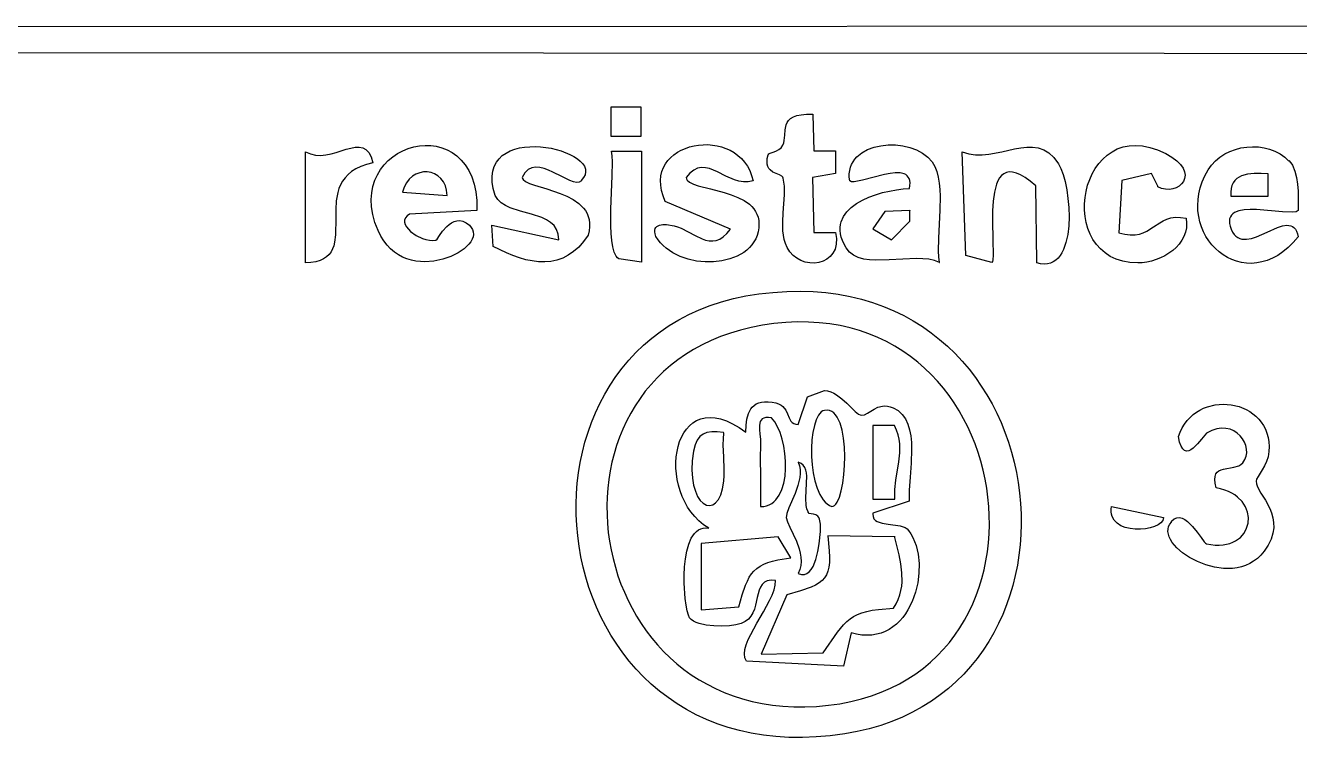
# Model space of a CAD drawing. Header units: millimetres. Extents: x 175 to 239, y 0 to 181.
# Drawn here: x 200.31 to 210.45, y 103.4 to 109.07 of the extents above; entities that cross this region are included whole.
import ezdxf

# ---------------------------------------------------------------- set-up
doc = ezdxf.new("R2010")
doc.units = ezdxf.units.MM
doc.layers.get('0').update_dxf_attribs({"linetype": 'CONTINUOUS'})

msp = doc.modelspace()

# ---------------------------------------------------------------- linework, layer by layer
at = {"color": 5}
for points in [[(234.083857, 108.831922), (179.713704, 108.860145), (179.812482, 109.0577), (233.875718, 109.068284), (233.934285, 109.064777), (233.983095, 109.054118), (234.003893, 109.046041), (234.022314, 109.0361), (234.038378, 109.024267), (234.052107, 109.010516), (234.063521, 108.994823), (234.07264, 108.977161), (234.079485, 108.957504), (234.084078, 108.935827), (234.086586, 108.886307), (234.080329, 108.828395)], [(204.969084, 108.419174), (205.205446, 108.419174), (205.205446, 108.182812), (204.969084, 108.182812)], [(206.574225, 108.3592), (206.58128, 108.069922), (206.754142, 108.069922), (206.754142, 107.890005), (206.570697, 107.858255), (206.58128, 107.42081), (206.754142, 107.42081), (206.761334, 107.370784), (206.759757, 107.326525), (206.750398, 107.288012), (206.734243, 107.255225), (206.712279, 107.228143), (206.685495, 107.206746), (206.654876, 107.191012), (206.621409, 107.180921), (206.586082, 107.176453), (206.549882, 107.177586), (206.513795, 107.184301), (206.478809, 107.196576), (206.445911, 107.21439), (206.416088, 107.237724), (206.390326, 107.266556), (206.369614, 107.300866), (206.356312, 107.332006), (206.346545, 107.364448), (206.339879, 107.398007), (206.335879, 107.432496), (206.334143, 107.50352), (206.337864, 107.576033), (206.347786, 107.719569), (206.347041, 107.787617), (206.343724, 107.820059), (206.337864, 107.8512), (206.334269, 107.860159), (206.32779, 107.867481), (206.308208, 107.878926), (206.256725, 107.901029), (206.232926, 107.918551), (206.223285, 107.930431), (206.215824, 107.944961), (206.211051, 107.962572), (206.209472, 107.983691), (206.211592, 108.008748), (206.217919, 108.038172), (206.223645, 108.044979), (206.234621, 108.050299), (206.266867, 108.061102), (206.285409, 108.068902), (206.303743, 108.079844), (206.320507, 108.095085), (206.334336, 108.115783), (206.341913, 108.133749), (206.346669, 108.153018), (206.350983, 108.194056), (206.353808, 108.236086), (206.361676, 108.276297), (206.369543, 108.294842), (206.38112, 108.311878), (206.397224, 108.327054), (206.418672, 108.340018), (206.446279, 108.350418), (206.480863, 108.357905), (206.523239, 108.362125), (206.574225, 108.362728)], [(202.534916, 107.180921), (202.534916, 108.062866), (202.57458, 108.044745), (202.615256, 108.035636), (202.656552, 108.033969), (202.698076, 108.038172), (202.739435, 108.046674), (202.780235, 108.057905), (202.85859, 108.082269), (202.89536, 108.09226), (202.93, 108.098695), (202.962119, 108.100004), (202.991323, 108.094616), (203.01722, 108.08096), (203.039416, 108.057464), (203.05752, 108.022559), (203.071139, 107.974672), (203.02014, 107.961551), (202.975355, 107.945487), (202.936383, 107.926696), (202.902825, 107.905398), (202.87428, 107.88181), (202.850346, 107.856152), (202.830624, 107.828641), (202.814713, 107.799495), (202.802213, 107.768934), (202.792723, 107.737175), (202.781172, 107.670938), (202.776855, 107.602531), (202.776569, 107.533699), (202.775274, 107.401752), (202.767857, 107.342129), (202.761054, 107.31467), (202.751654, 107.28907), (202.739258, 107.265547), (202.723463, 107.24432), (202.70387, 107.225607), (202.680079, 107.209626), (202.651688, 107.196596), (202.618298, 107.186735), (202.579507, 107.180261), (202.534916, 107.177393)], [(203.900167, 107.593672), (203.363945, 107.565449), (203.343958, 107.551291), (203.331216, 107.535525), (203.32511, 107.51853), (203.325029, 107.500681), (203.330364, 107.482358), (203.340504, 107.463936), (203.354841, 107.445793), (203.372764, 107.428307), (203.41693, 107.396812), (203.468124, 107.372469), (203.494833, 107.363922), (203.521468, 107.358296), (203.547422, 107.355966), (203.572084, 107.35731), (203.582881, 107.367818), (203.601574, 107.394407), (203.62746, 107.429678), (203.659837, 107.46623), (203.67824, 107.482675), (203.698002, 107.496664), (203.719035, 107.507274), (203.741252, 107.51358), (203.764564, 107.514656), (203.788884, 107.509577), (203.814123, 107.497418), (203.840195, 107.477255), (203.855472, 107.460223), (203.865753, 107.442324), (203.871292, 107.423747), (203.872345, 107.40468), (203.869165, 107.385311), (203.862008, 107.365827), (203.851127, 107.346417), (203.836778, 107.327269), (203.79869, 107.290509), (203.749782, 107.257051), (203.692089, 107.228399), (203.627646, 107.206057), (203.558491, 107.191528), (203.486659, 107.186316), (203.450376, 107.187674), (203.414186, 107.191926), (203.378346, 107.199258), (203.343109, 107.20986), (203.308729, 107.223919), (203.275463, 107.241623), (203.243562, 107.26316), (203.213284, 107.288718), (203.184881, 107.318486), (203.158608, 107.35265), (203.134721, 107.391399), (203.113472, 107.434921), (203.088466, 107.500487), (203.071341, 107.56348), (203.061631, 107.623769), (203.058867, 107.681218), (203.062581, 107.735697), (203.072304, 107.787071), (203.087568, 107.835207), (203.107905, 107.879973), (203.132846, 107.921235), (203.161923, 107.958861), (203.194668, 107.992716), (203.230613, 108.022669), (203.269288, 108.048586), (203.310226, 108.070334), (203.352959, 108.087779), (203.397018, 108.10079), (203.441934, 108.109232), (203.48724, 108.112974), (203.532468, 108.11188), (203.577148, 108.10582), (203.620813, 108.094659), (203.662994, 108.078264), (203.703223, 108.056503), (203.741031, 108.029242), (203.775951, 107.996349), (203.807514, 107.957689), (203.835251, 107.913131), (203.858695, 107.862541), (203.877377, 107.805786), (203.890829, 107.742732), (203.898581, 107.673248), (203.900167, 107.597199)], [(204.732724, 107.830033), (204.715206, 107.819536), (204.693456, 107.8175), (204.668038, 107.82246), (204.639513, 107.832954), (204.5754, 107.864697), (204.505623, 107.901029), (204.470018, 107.91726), (204.434688, 107.930251), (204.400195, 107.938539), (204.367102, 107.940662), (204.335973, 107.935157), (204.307371, 107.920563), (204.281859, 107.895416), (204.260001, 107.858255), (204.26212, 107.849), (204.267648, 107.840353), (204.287941, 107.824514), (204.318889, 107.809987), (204.358503, 107.796023), (204.455772, 107.766788), (204.563831, 107.730814), (204.616933, 107.708427), (204.666764, 107.682107), (204.711334, 107.651106), (204.748654, 107.614673), (204.763973, 107.594186), (204.776734, 107.57206), (204.786687, 107.548201), (204.793585, 107.522516), (204.797177, 107.494912), (204.797217, 107.465294), (204.793454, 107.433569), (204.78564, 107.399644), (204.749373, 107.34757), (204.710806, 107.303532), (204.67012, 107.267132), (204.627496, 107.237972), (204.583116, 107.215654), (204.537159, 107.19978), (204.489807, 107.189952), (204.441241, 107.185772), (204.391641, 107.186842), (204.341188, 107.192765), (204.290064, 107.203143), (204.238448, 107.217577), (204.186523, 107.23567), (204.134468, 107.257023), (204.030695, 107.307921), (204.020112, 107.477255), (204.552807, 107.360838), (204.548148, 107.405766), (204.534885, 107.443279), (204.514088, 107.474312), (204.486826, 107.499799), (204.454169, 107.520678), (204.417187, 107.537882), (204.334525, 107.565008), (204.247399, 107.588662), (204.164365, 107.616326), (204.127057, 107.634001), (204.093982, 107.655483), (204.066208, 107.68171), (204.044806, 107.713616), (204.029789, 107.769909), (204.022107, 107.821158), (204.021261, 107.867529), (204.026754, 107.909187), (204.038086, 107.946298), (204.054759, 107.979026), (204.076274, 108.007538), (204.102133, 108.031998), (204.131836, 108.052572), (204.164885, 108.069426), (204.200782, 108.082724), (204.239027, 108.092632), (204.279123, 108.099315), (204.320569, 108.10294), (204.362869, 108.10367), (204.405522, 108.101672), (204.489896, 108.090152), (204.569701, 108.069701), (204.64095, 108.041645), (204.672118, 108.025177), (204.699651, 108.007304), (204.723049, 107.98819), (204.741815, 107.968002), (204.75545, 107.946904), (204.763454, 107.925062), (204.765329, 107.902642), (204.760577, 107.879808), (204.748699, 107.856725), (204.729196, 107.833561)], [(206.097975, 107.830033), (206.059475, 107.822288), (206.021983, 107.821985), (205.985431, 107.8278), (205.949753, 107.838411), (205.880747, 107.868728), (205.814429, 107.902352), (205.78211, 107.917097), (205.750261, 107.9287), (205.718815, 107.935839), (205.687705, 107.937189), (205.656863, 107.931429), (205.626224, 107.917235), (205.595718, 107.893285), (205.56528, 107.858255), (205.56735, 107.847199), (205.572746, 107.837112), (205.592599, 107.819415), (205.623005, 107.804313), (205.662128, 107.790952), (205.759191, 107.766044), (205.86911, 107.73787), (205.924305, 107.720426), (205.97721, 107.699608), (206.025992, 107.674563), (206.068815, 107.644438), (206.087419, 107.627205), (206.103846, 107.608381), (206.117866, 107.587861), (206.129249, 107.565539), (206.137767, 107.541307), (206.143191, 107.515059), (206.14529, 107.486688), (206.143836, 107.456088), (206.138855, 107.425268), (206.130652, 107.396308), (206.119418, 107.369207), (206.10534, 107.343964), (206.088609, 107.320579), (206.069414, 107.299051), (206.047943, 107.27938), (206.024387, 107.261564), (205.971775, 107.231498), (205.91309, 107.208847), (205.849847, 107.193607), (205.783561, 107.185772), (205.715745, 107.185337), (205.647914, 107.192297), (205.581581, 107.206647), (205.518261, 107.228381), (205.459468, 107.257495), (205.406716, 107.293982), (205.383078, 107.31499), (205.361519, 107.337839), (205.342226, 107.36253), (205.325391, 107.38906), (205.318643, 107.408227), (205.3154, 107.42482), (205.31536, 107.438995), (205.318225, 107.450907), (205.323694, 107.46071), (205.331468, 107.468559), (205.352731, 107.479019), (205.379616, 107.483525), (205.409727, 107.483318), (205.47003, 107.473727), (205.497812, 107.46531), (205.525599, 107.453849), (205.58121, 107.425165), (205.636903, 107.394414), (205.692721, 107.368335), (205.720689, 107.359153), (205.748704, 107.353665), (205.77677, 107.352715), (205.804893, 107.357145), (205.833078, 107.367796), (205.861331, 107.385512), (205.889656, 107.411134), (205.918058, 107.445505), (205.399474, 107.667755), (205.381643, 107.712405), (205.369608, 107.755037), (205.363043, 107.795599), (205.361626, 107.834036), (205.365033, 107.870295), (205.372941, 107.904322), (205.385025, 107.936064), (205.400962, 107.965467), (205.420429, 107.992477), (205.443102, 108.01704), (205.468657, 108.039105), (205.496771, 108.058615), (205.527119, 108.075519), (205.559379, 108.089761), (205.593227, 108.10129), (205.628339, 108.11005), (205.664391, 108.115989), (205.701061, 108.119053), (205.738023, 108.119188), (205.774955, 108.116341), (205.811534, 108.110458), (205.847434, 108.101485), (205.882334, 108.089369), (205.915908, 108.074056), (205.947834, 108.055493), (205.977788, 108.033625), (206.005446, 108.0084), (206.030485, 107.979764), (206.052581, 107.947662), (206.07141, 107.912043), (206.086649, 107.872851), (206.097975, 107.830033)], [(207.58317, 107.180921), (207.542448, 107.196298), (207.497504, 107.206036), (207.449077, 107.211113), (207.397907, 107.212506), (207.290289, 107.208144), (207.180562, 107.200765), (207.074639, 107.198181), (207.024951, 107.201129), (206.978431, 107.208206), (206.935818, 107.220389), (206.897851, 107.238654), (206.865268, 107.263978), (206.838808, 107.297338), (206.822454, 107.326909), (206.80967, 107.355434), (206.800307, 107.382924), (206.794215, 107.409386), (206.791245, 107.434831), (206.791245, 107.459266), (206.794068, 107.482702), (206.799562, 107.505146), (206.817966, 107.547099), (206.845258, 107.585197), (206.880239, 107.619511), (206.921711, 107.650116), (206.968475, 107.677083), (207.019332, 107.700483), (207.073082, 107.720391), (207.128527, 107.736877), (207.184469, 107.750015), (207.239708, 107.759877), (207.293045, 107.766534), (207.343281, 107.770061), (207.347021, 107.793982), (207.347777, 107.814917), (207.345727, 107.833024), (207.341049, 107.848457), (207.333921, 107.861374), (207.324523, 107.87193), (207.313031, 107.880283), (207.299625, 107.886588), (207.267782, 107.893679), (207.23042, 107.894456), (207.188965, 107.890169), (207.144843, 107.882068), (206.970218, 107.836537), (206.90399, 107.823404), (206.881138, 107.823623), (206.867031, 107.830033), (206.863807, 107.859654), (206.863935, 107.887663), (206.867234, 107.914062), (206.873521, 107.93885), (206.882614, 107.962028), (206.894331, 107.983597), (206.90849, 108.003558), (206.924908, 108.021911), (206.963795, 108.053796), (207.009534, 108.079258), (207.060668, 108.098302), (207.115739, 108.110932), (207.173291, 108.117155), (207.231867, 108.116975), (207.290008, 108.110397), (207.346258, 108.097428), (207.399159, 108.07807), (207.447254, 108.052331), (207.489086, 108.020215), (207.523198, 107.981727), (207.544373, 107.946108), (207.560639, 107.905791), (207.572544, 107.86137), (207.580635, 107.813441), (207.585459, 107.762598), (207.587566, 107.709434), (207.585816, 107.598522), (207.573799, 107.375004), (207.572297, 107.271906), (207.57459, 107.224602), (207.579642, 107.180921)], [(208.355754, 107.180921), (208.348699, 107.791227), (208.304393, 107.828114), (208.263967, 107.857043), (208.227248, 107.87845), (208.194062, 107.892768), (208.164238, 107.900433), (208.137603, 107.901879), (208.113984, 107.897542), (208.09321, 107.887855), (208.075107, 107.873254), (208.059504, 107.854173), (208.046227, 107.831048), (208.035105, 107.804312), (208.018633, 107.741748), (208.008709, 107.66996), (208.003952, 107.592425), (208.002983, 107.512622), (208.00689, 107.360121), (208.009391, 107.24028), (208.006665, 107.201302), (208.003704, 107.188569), (207.999448, 107.180921), (207.791309, 107.237366), (207.763087, 108.062866), (207.815519, 108.046487), (207.868183, 108.038661), (207.920899, 108.037852), (207.973486, 108.042526), (208.077549, 108.062184), (208.178924, 108.085356), (208.228152, 108.094423), (208.276165, 108.099763), (208.322784, 108.099843), (208.367826, 108.093128), (208.411111, 108.078082), (208.452458, 108.053172), (208.491686, 108.016861), (208.528615, 107.967616), (208.547874, 107.930333), (208.565609, 107.882006), (208.581287, 107.824656), (208.594375, 107.760304), (208.604343, 107.690971), (208.610657, 107.618676), (208.612785, 107.545441), (208.610195, 107.473286), (208.602355, 107.404232), (208.588732, 107.340298), (208.568795, 107.283507), (208.556291, 107.258421), (208.54201, 107.235877), (208.525883, 107.21613), (208.507846, 107.199431), (208.48783, 107.186033), (208.46577, 107.176188), (208.441599, 107.170149), (208.41525, 107.168168), (208.386657, 107.170499), (208.355754, 107.177393)], [(209.318838, 107.787699), (209.269449, 107.890005), (209.033088, 107.833561), (209.008393, 107.417283), (209.056971, 107.405219), (209.100019, 107.400147), (209.138293, 107.401121), (209.172545, 107.407195), (209.203532, 107.417425), (209.232008, 107.430863), (209.284442, 107.463585), (209.335884, 107.497794), (209.36312, 107.513093), (209.39237, 107.525927), (209.424391, 107.53535), (209.459936, 107.540417), (209.499759, 107.540182), (209.544616, 107.533699), (209.548786, 107.494816), (209.547048, 107.457618), (209.539864, 107.422218), (209.527694, 107.38873), (209.510996, 107.357267), (209.490232, 107.327944), (209.46586, 107.300874), (209.438342, 107.276171), (209.408136, 107.253949), (209.375703, 107.23432), (209.341503, 107.2174), (209.305995, 107.203301), (209.26964, 107.192137), (209.232897, 107.184022), (209.196226, 107.179069), (209.160088, 107.177393), (209.097598, 107.180904), (209.040382, 107.191094), (208.988361, 107.207447), (208.941455, 107.229449), (208.899585, 107.256585), (208.862672, 107.28834), (208.830635, 107.3242), (208.803396, 107.363649), (208.780875, 107.406173), (208.762993, 107.451257), (208.74967, 107.498386), (208.740826, 107.547046), (208.736383, 107.59672), (208.736261, 107.646896), (208.74038, 107.697057), (208.748661, 107.746689), (208.761024, 107.795277), (208.77739, 107.842307), (208.79768, 107.887263), (208.821814, 107.929631), (208.849712, 107.968895), (208.881296, 108.004542), (208.916485, 108.036055), (208.955201, 108.062921), (208.997364, 108.084625), (209.042894, 108.100651), (209.091711, 108.110485), (209.143738, 108.113613), (209.198893, 108.109518), (209.257098, 108.097687), (209.318273, 108.077604), (209.382338, 108.048755), (209.432281, 108.019816), (209.47149, 107.990216), (209.500726, 107.96045), (209.520748, 107.931016), (209.532316, 107.902407), (209.536189, 107.875122), (209.533128, 107.849656), (209.52389, 107.826505), (209.509238, 107.806165), (209.489929, 107.789133), (209.466723, 107.775903), (209.440381, 107.766974), (209.411662, 107.76284), (209.381325, 107.763997), (209.350131, 107.770942), (209.318838, 107.784172)], [(210.363061, 107.992311), (210.377846, 107.974579), (210.390553, 107.954635), (210.410355, 107.909187), (210.423709, 107.858117), (210.431853, 107.803574), (210.436028, 107.747709), (210.437475, 107.69267), (210.437145, 107.593672), (210.42, 107.585186), (210.392262, 107.581517), (210.312239, 107.584411), (210.104651, 107.601609), (210.0534, 107.602136), (210.006025, 107.599046), (209.964334, 107.591284), (209.930136, 107.577797), (209.916413, 107.568576), (209.90524, 107.557529), (209.896846, 107.544523), (209.891455, 107.529427), (209.889294, 107.512109), (209.890588, 107.492437), (209.895565, 107.47028), (209.90445, 107.445505), (209.915139, 107.423165), (209.927292, 107.404911), (209.940799, 107.390465), (209.955554, 107.379552), (209.971449, 107.371894), (209.988375, 107.367215), (210.02489, 107.365689), (210.064238, 107.372762), (210.105554, 107.386221), (210.190641, 107.423456), (210.273247, 107.459699), (210.311463, 107.471918), (210.34647, 107.477255), (210.3625, 107.476651), (210.377404, 107.473496), (210.391074, 107.467515), (210.403403, 107.458431), (210.414283, 107.445967), (210.423604, 107.429847), (210.431261, 107.409794), (210.437145, 107.385532), (210.397594, 107.339682), (210.35713, 107.299893), (210.315953, 107.26596), (210.274267, 107.237683), (210.232274, 107.214857), (210.190175, 107.19728), (210.148173, 107.18475), (210.10647, 107.177063), (210.065269, 107.174016), (210.024771, 107.175407), (209.985178, 107.181033), (209.946693, 107.190692), (209.909519, 107.204179), (209.873856, 107.221293), (209.839908, 107.24183), (209.807877, 107.265588), (209.777964, 107.292364), (209.750372, 107.321955), (209.725303, 107.354158), (209.70296, 107.388771), (209.683544, 107.42559), (209.667257, 107.464413), (209.654303, 107.505037), (209.644882, 107.547259), (209.639198, 107.590876), (209.637452, 107.635686), (209.639847, 107.681486), (209.646584, 107.728072), (209.657866, 107.775242), (209.673896, 107.822793), (209.694875, 107.870522), (209.721005, 107.918227), (209.747866, 107.956421), (209.779124, 107.990278), (209.814217, 108.019764), (209.85258, 108.044842), (209.893652, 108.065475), (209.936868, 108.081628), (209.981666, 108.093265), (210.027481, 108.100349), (210.073751, 108.102844), (210.119913, 108.100714), (210.165403, 108.093923), (210.209658, 108.082434), (210.252114, 108.066212), (210.292209, 108.045221), (210.329379, 108.019423), (210.363061, 107.988783)], [(205.208974, 108.066394), (205.208974, 107.184449), (205.029057, 107.209143), (205.018422, 107.218872), (205.008967, 107.231406), (204.993352, 107.26421), (204.981727, 107.306192), (204.973605, 107.355987), (204.968501, 107.412232), (204.965929, 107.473562), (204.966439, 107.606019), (204.976471, 107.871925), (204.978221, 107.983546), (204.97658, 108.029249), (204.972613, 108.066394), (205.208974, 108.066394)], [(203.663806, 107.713616), (203.659301, 107.755403), (203.64893, 107.792095), (203.633444, 107.82364), (203.61359, 107.849987), (203.59012, 107.871083), (203.563781, 107.886877), (203.535324, 107.897317), (203.505497, 107.902352), (203.47505, 107.90193), (203.444732, 107.896), (203.415293, 107.884508), (203.387482, 107.867405), (203.362047, 107.844638), (203.339739, 107.816156), (203.321307, 107.781907), (203.3075, 107.741838), (203.663806, 107.713616)], [(210.197255, 107.886477), (210.141259, 107.890329), (210.085965, 107.89017), (210.03373, 107.884307), (209.986912, 107.871043), (209.966269, 107.861107), (209.947865, 107.848685), (209.931992, 107.833565), (209.918947, 107.815536), (209.909022, 107.794386), (209.902514, 107.769902), (209.899715, 107.741874), (209.900922, 107.710088), (210.197255, 107.710088), (210.197255, 107.886477)], [(207.346809, 107.593672), (207.145725, 107.586616), (207.050475, 107.449033), (207.198642, 107.360838), (207.346809, 107.509005), (207.346809, 107.597199)], [(206.143836, 106.930449), (206.25661, 106.943053), (206.36639, 106.950216), (206.473165, 106.952097), (206.576922, 106.948856), (206.67765, 106.940652), (206.775336, 106.927647), (206.869969, 106.909998), (206.961537, 106.887867), (207.050027, 106.861414), (207.135428, 106.830797), (207.217727, 106.796178), (207.296914, 106.757715), (207.372975, 106.715569), (207.445899, 106.6699), (207.515674, 106.620867), (207.582288, 106.568631), (207.645729, 106.513351), (207.705986, 106.455187), (207.763045, 106.394299), (207.816896, 106.330847), (207.867526, 106.26499), (207.914923, 106.19689), (207.959076, 106.126704), (207.999972, 106.054595), (208.037599, 105.98072), (208.071946, 105.905241), (208.103001, 105.828316), (208.130751, 105.750107), (208.155185, 105.670772), (208.176291, 105.590471), (208.194056, 105.509366), (208.208469, 105.427614), (208.219518, 105.345377), (208.227191, 105.262814), (208.231476, 105.180085), (208.232361, 105.09735), (208.229834, 105.014769), (208.223883, 104.932501), (208.214496, 104.850706), (208.201662, 104.769545), (208.185367, 104.689178), (208.165601, 104.609763), (208.142352, 104.531461), (208.115607, 104.454433), (208.085354, 104.378837), (208.051582, 104.304833), (208.014278, 104.232582), (207.973431, 104.162244), (207.929028, 104.093977), (207.881059, 104.027943), (207.82951, 103.964301), (207.77437, 103.90321), (207.715626, 103.844831), (207.653268, 103.789324), (207.587283, 103.736848), (207.517658, 103.687564), (207.444383, 103.641631), (207.367445, 103.599209), (207.286831, 103.560458), (207.202532, 103.525538), (207.114533, 103.494608), (207.022824, 103.467829), (206.927392, 103.445361), (206.828225, 103.427363), (206.712516, 103.411902), (206.599883, 103.402119), (206.49034, 103.397846), (206.383899, 103.398917), (206.280571, 103.405166), (206.180371, 103.416424), (206.083309, 103.432526), (205.989399, 103.453304), (205.898653, 103.478592), (205.811083, 103.508222), (205.726701, 103.542028), (205.645521, 103.579842), (205.567555, 103.621498), (205.492814, 103.666829), (205.421313, 103.715668), (205.353062, 103.767849), (205.288074, 103.823203), (205.226362, 103.881565), (205.167939, 103.942767), (205.112816, 104.006643), (205.061006, 104.073026), (205.012522, 104.141748), (204.967376, 104.212643), (204.92558, 104.285544), (204.887147, 104.360284), (204.85209, 104.436696), (204.82042, 104.514613), (204.79215, 104.593869), (204.767293, 104.674296), (204.74586, 104.755727), (204.727866, 104.837997), (204.713321, 104.920937), (204.702238, 105.004381), (204.69463, 105.088162), (204.69051, 105.172112), (204.689889, 105.256067), (204.69278, 105.339857), (204.699196, 105.423316), (204.709148, 105.506279), (204.72265, 105.588576), (204.739714, 105.670042), (204.760352, 105.750511), (204.784576, 105.829813), (204.8124, 105.907784), (204.843835, 105.984256), (204.878895, 106.059062), (204.91759, 106.132036), (204.959935, 106.203009), (205.00594, 106.271817), (205.05562, 106.33829), (205.108985, 106.402264), (205.16605, 106.46357), (205.226825, 106.522042), (205.291324, 106.577513), (205.359558, 106.629816), (205.431541, 106.678784), (205.507285, 106.724251), (205.586801, 106.766049), (205.670104, 106.804011), (205.757204, 106.837971), (205.848115, 106.867762), (205.942849, 106.893216), (206.041419, 106.914168), (206.143836, 106.930449)], [(206.26378, 106.694088), (206.17207, 106.680888), (206.083789, 106.663867), (205.998921, 106.643158), (205.91745, 106.61889), (205.839357, 106.591198), (205.764626, 106.560213), (205.693241, 106.526066), (205.625183, 106.488891), (205.560437, 106.448818), (205.498985, 106.40598), (205.44081, 106.360509), (205.385895, 106.312537), (205.334224, 106.262196), (205.285779, 106.209618), (205.240544, 106.154935), (205.198501, 106.098278), (205.159633, 106.039781), (205.123925, 105.979575), (205.091357, 105.917792), (205.061915, 105.854564), (205.03558, 105.790024), (205.012336, 105.724302), (204.992165, 105.657531), (204.975052, 105.589844), (204.960978, 105.521372), (204.949927, 105.452247), (204.941882, 105.382601), (204.936827, 105.312566), (204.934743, 105.242275), (204.935614, 105.171859), (204.939424, 105.10145), (204.946154, 105.03118), (204.955789, 104.961182), (204.968311, 104.891587), (204.983704, 104.822527), (205.001949, 104.754135), (205.023031, 104.686542), (205.046933, 104.61988), (205.073637, 104.554282), (205.103127, 104.489879), (205.135385, 104.426804), (205.170395, 104.365188), (205.208139, 104.305164), (205.248601, 104.246863), (205.291764, 104.190418), (205.337611, 104.13596), (205.386124, 104.083621), (205.437287, 104.033535), (205.491084, 103.985832), (205.547496, 103.940644), (205.606507, 103.898104), (205.6681, 103.858344), (205.732259, 103.821495), (205.798965, 103.78769), (205.868203, 103.757061), (205.939955, 103.729739), (206.014204, 103.705857), (206.090933, 103.685547), (206.170126, 103.668941), (206.251765, 103.65617), (206.335834, 103.647367), (206.422315, 103.642664), (206.511192, 103.642193), (206.602447, 103.646085), (206.697245, 103.654559), (206.788506, 103.667314), (206.876246, 103.684204), (206.960482, 103.705082), (207.041234, 103.7298), (207.118517, 103.758211), (207.192349, 103.790169), (207.262748, 103.825527), (207.329732, 103.864136), (207.393317, 103.905851), (207.453521, 103.950525), (207.510361, 103.99801), (207.563856, 104.048159), (207.614022, 104.100825), (207.660877, 104.155861), (207.704438, 104.213121), (207.744722, 104.272456), (207.781748, 104.333721), (207.815533, 104.396768), (207.846093, 104.461449), (207.873447, 104.527619), (207.897612, 104.59513), (207.918605, 104.663834), (207.936444, 104.733586), (207.951147, 104.804237), (207.96273, 104.875641), (207.971211, 104.94765), (207.976607, 105.020119), (207.978937, 105.092899), (207.978217, 105.165843), (207.974465, 105.238806), (207.967698, 105.311639), (207.957934, 105.384195), (207.945191, 105.456328), (207.929484, 105.52789), (207.910833, 105.598735), (207.889255, 105.668715), (207.864766, 105.737684), (207.837385, 105.805493), (207.807129, 105.871998), (207.774015, 105.937049), (207.738061, 106.0005), (207.699284, 106.062205), (207.657701, 106.122016), (207.613331, 106.179786), (207.56619, 106.235368), (207.516296, 106.288615), (207.463667, 106.33938), (207.408319, 106.387516), (207.35027, 106.432876), (207.289539, 106.475313), (207.226141, 106.51468), (207.160095, 106.550829), (207.091418, 106.583615), (207.020127, 106.612889), (206.94624, 106.638504), (206.869775, 106.660315), (206.790748, 106.678173), (206.709178, 106.691931), (206.625081, 106.701444), (206.538476, 106.706562), (206.449379, 106.707141), (206.357808, 106.703031), (206.26378, 106.694088)], [(207.050475, 105.177142), (207.053064, 105.156762), (207.060439, 105.140279), (207.072009, 105.127207), (207.087186, 105.117059), (207.126006, 105.103596), (207.172184, 105.096003), (207.267765, 105.082884), (207.307741, 105.069586), (207.323715, 105.059552), (207.336226, 105.046614), (207.354284, 105.019656), (207.370104, 104.990527), (207.3837, 104.959454), (207.395088, 104.926663), (207.411299, 104.856835), (207.418853, 104.782857), (207.41787, 104.706544), (207.408469, 104.629709), (207.390769, 104.554166), (207.364889, 104.481728), (207.330947, 104.41421), (207.31099, 104.382863), (207.289062, 104.353426), (207.265178, 104.326125), (207.239354, 104.301189), (207.211603, 104.278842), (207.18194, 104.259313), (207.150381, 104.242827), (207.116941, 104.229612), (207.081633, 104.219894), (207.044474, 104.213899), (207.005477, 104.211856), (206.964659, 104.21399), (206.922033, 104.220528), (206.877614, 104.231697), (206.817642, 103.967113), (206.045058, 104.005919), (206.032596, 104.033206), (206.028873, 104.064472), (206.032787, 104.099231), (206.043239, 104.136998), (206.059127, 104.177287), (206.07935, 104.219611), (206.128402, 104.308426), (206.181587, 104.399556), (206.230101, 104.489114), (206.249854, 104.53209), (206.265138, 104.573216), (206.27485, 104.612006), (206.277891, 104.647975), (206.240888, 104.6501), (206.211229, 104.645136), (206.187905, 104.633929), (206.169908, 104.617327), (206.156232, 104.596178), (206.145868, 104.571328), (206.131048, 104.513919), (206.117384, 104.45188), (206.108467, 104.421243), (206.096817, 104.39199), (206.081425, 104.36497), (206.061284, 104.34103), (206.035387, 104.321018), (206.002725, 104.30578), (205.962134, 104.295307), (205.909514, 104.288141), (205.849369, 104.284944), (205.786207, 104.286377), (205.724533, 104.293102), (205.668853, 104.30578), (205.644669, 104.314558), (205.623674, 104.325073), (205.606431, 104.337406), (205.593502, 104.351641), (205.583113, 104.373558), (205.573396, 104.407583), (205.564775, 104.451767), (205.557673, 104.504163), (205.549722, 104.625795), (205.54972, 104.691136), (205.552932, 104.756895), (205.559783, 104.821125), (205.570695, 104.881876), (205.586093, 104.937202), (205.6064, 104.985153), (205.632041, 105.023783), (205.646993, 105.038992), (205.663437, 105.051141), (205.681427, 105.059985), (205.701015, 105.06528), (205.722254, 105.066784), (205.745197, 105.064253), (205.704636, 105.09191), (205.667599, 105.123041), (205.634056, 105.157273), (205.603975, 105.194236), (205.577326, 105.233559), (205.554076, 105.274868), (205.534196, 105.317794), (205.517655, 105.361965), (205.50442, 105.407008), (205.494462, 105.452554), (205.48775, 105.498231), (205.484251, 105.543666), (205.483936, 105.588489), (205.486773, 105.632328), (205.492731, 105.674812), (205.50178, 105.715569), (205.513887, 105.754229), (205.529024, 105.790418), (205.547157, 105.823767), (205.568256, 105.853904), (205.592291, 105.880457), (205.61923, 105.903054), (205.649042, 105.921325), (205.681696, 105.934898), (205.717162, 105.943402), (205.755408, 105.946464), (205.796403, 105.943714), (205.840116, 105.934781), (205.886516, 105.919292), (205.935573, 105.896877), (205.987254, 105.867164), (206.04153, 105.829781), (206.043239, 105.88451), (206.049247, 105.934237), (206.060878, 105.977927), (206.079454, 106.014549), (206.09176, 106.029886), (206.106298, 106.043067), (206.123234, 106.053965), (206.142733, 106.062449), (206.164961, 106.068391), (206.190083, 106.071662), (206.218264, 106.072131), (206.249669, 106.06967), (206.278052, 106.064239), (206.301442, 106.056152), (206.320471, 106.045811), (206.335769, 106.033621), (206.357694, 106.005302), (206.37226, 105.97442), (206.38451, 105.9442), (206.39949, 105.917866), (206.409579, 105.907163), (206.422241, 105.898642), (206.438107, 105.892704), (206.457808, 105.889754), (206.531892, 106.112004), (206.665947, 106.161393), (206.691871, 106.157469), (206.716735, 106.15001), (206.740555, 106.139534), (206.763347, 106.126556), (206.805908, 106.095164), (206.844541, 106.059969), (206.910522, 105.994705), (206.938117, 105.972904), (206.95062, 105.966521), (206.962281, 105.963837), (206.984908, 105.967716), (207.008362, 105.979657), (207.061059, 106.013667), (207.091954, 106.028708), (207.126984, 106.037755), (207.146308, 106.038932), (207.166975, 106.037293), (207.189089, 106.032399), (207.212753, 106.023809), (207.252976, 106.000954), (207.285493, 105.971278), (207.311034, 105.935566), (207.330328, 105.894604), (207.344102, 105.849177), (207.353086, 105.800071), (207.358008, 105.74807), (207.359597, 105.693962), (207.35569, 105.582561), (207.347195, 105.472153), (207.339939, 105.36902), (207.339753, 105.279448), (207.050475, 105.184197)], [(206.665947, 106.002643), (206.653103, 105.998174), (206.641041, 105.990208), (206.619328, 105.964684), (206.600943, 105.927864), (206.586021, 105.88154), (206.574695, 105.827507), (206.5671, 105.767556), (206.563371, 105.703481), (206.563642, 105.637076), (206.568046, 105.570134), (206.576719, 105.504447), (206.589795, 105.441809), (206.607408, 105.384013), (206.629693, 105.332853), (206.656783, 105.29012), (206.672173, 105.272475), (206.688814, 105.25761), (206.706724, 105.245748), (206.725919, 105.237114), (206.736961, 105.23944), (206.74757, 105.246215), (206.757706, 105.257133), (206.76733, 105.271889), (206.784877, 105.311691), (206.799893, 105.363177), (206.812056, 105.423903), (206.821046, 105.491424), (206.826542, 105.563297), (206.828225, 105.637076), (206.825774, 105.710318), (206.818868, 105.780578), (206.807188, 105.845413), (206.790412, 105.902376), (206.76822, 105.949026), (206.754993, 105.967718), (206.740292, 105.982916), (206.724077, 105.994313), (206.706308, 106.001603), (206.686945, 106.004481), (206.665947, 106.002643)], [(209.428199, 105.120697), (209.449545, 105.138559), (209.471139, 105.147838), (209.492816, 105.149541), (209.514409, 105.144675), (209.535755, 105.13425), (209.556688, 105.119271), (209.596651, 105.079687), (209.632976, 105.033984), (209.66434, 104.990225), (209.68942, 104.95647), (209.699191, 104.945863), (209.706894, 104.940781), (209.74267, 104.934116), (209.77656, 104.930541), (209.808536, 104.929879), (209.838573, 104.931954), (209.866643, 104.93659), (209.89272, 104.94361), (209.916778, 104.952838), (209.93879, 104.964097), (209.976572, 104.992005), (210.005853, 105.025923), (210.026421, 105.06444), (210.038064, 105.106145), (210.040572, 105.149628), (210.03373, 105.193479), (210.017329, 105.236285), (209.991156, 105.276636), (209.954999, 105.313123), (209.93311, 105.329475), (209.908646, 105.344333), (209.88158, 105.357518), (209.851885, 105.368856), (209.819536, 105.378169), (209.784505, 105.385281), (209.776224, 105.422653), (209.773488, 105.453246), (209.775723, 105.477803), (209.782355, 105.497067), (209.792812, 105.511785), (209.806519, 105.522699), (209.822903, 105.530554), (209.841391, 105.536094), (209.9249, 105.549984), (209.96436, 105.562387), (209.981509, 105.572556), (209.996172, 105.586364), (210.012263, 105.610839), (210.022375, 105.637469), (210.026814, 105.665515), (210.025883, 105.694237), (210.019887, 105.722898), (210.009132, 105.750758), (209.993923, 105.777077), (209.974564, 105.801118), (209.951361, 105.822141), (209.924617, 105.839407), (209.894639, 105.852177), (209.86173, 105.859712), (209.826197, 105.861274), (209.788343, 105.856123), (209.748474, 105.843519), (209.706894, 105.822726), (209.667206, 105.77466), (209.635953, 105.736901), (209.601061, 105.702781), (209.583181, 105.690083), (209.565507, 105.68189), (209.548413, 105.679403), (209.532269, 105.683819), (209.517448, 105.696339), (209.504322, 105.71816), (209.493263, 105.750482), (209.484644, 105.794503), (209.497972, 105.830474), (209.514004, 105.863656), (209.532528, 105.894072), (209.553332, 105.921745), (209.576206, 105.946697), (209.600939, 105.96895), (209.627319, 105.988529), (209.655135, 106.005454), (209.684175, 106.019749), (209.714229, 106.031436), (209.776533, 106.047077), (209.840356, 106.052559), (209.904009, 106.048063), (209.965801, 106.033768), (210.024043, 106.009857), (210.051304, 105.994351), (210.077045, 105.976509), (210.101053, 105.956353), (210.123117, 105.933906), (210.143026, 105.90919), (210.160569, 105.882229), (210.175535, 105.853044), (210.187713, 105.821658), (210.19689, 105.788094), (210.202856, 105.752374), (210.2054, 105.714522), (210.204311, 105.674559), (210.197889, 105.633583), (210.185349, 105.595459), (210.16884, 105.560395), (210.150512, 105.528597), (210.116998, 105.475625), (210.106112, 105.454865), (210.102005, 105.438198), (210.104966, 105.417481), (210.113126, 105.395003), (210.140701, 105.344656), (210.176047, 105.286951), (210.210485, 105.22168), (210.224649, 105.186143), (210.235331, 105.148637), (210.241444, 105.109137), (210.241904, 105.067615), (210.235625, 105.024048), (210.221523, 104.978408), (210.198511, 104.93067), (210.165505, 104.880808), (210.139631, 104.850238), (210.111763, 104.823892), (210.082118, 104.801592), (210.050915, 104.78316), (210.01837, 104.768418), (209.984702, 104.757188), (209.950129, 104.74929), (209.914868, 104.744548), (209.879136, 104.742782), (209.843152, 104.743814), (209.771297, 104.75356), (209.701043, 104.77236), (209.634134, 104.798787), (209.572309, 104.831416), (209.51731, 104.868819), (209.47088, 104.909571), (209.434759, 104.952246), (209.421109, 104.973858), (209.410689, 104.995416), (209.403717, 105.016742), (209.400411, 105.037657), (209.400989, 105.057982), (209.405668, 105.077541), (209.414665, 105.096153), (209.428199, 105.113642)], [(206.157947, 105.237114), (206.1828, 105.238748), (206.205795, 105.243526), (206.226975, 105.251267), (206.246383, 105.261788), (206.264062, 105.274905), (206.280056, 105.290437), (206.307161, 105.32801), (206.328044, 105.373045), (206.343052, 105.42408), (206.35253, 105.479652), (206.356825, 105.538298), (206.356284, 105.598558), (206.351251, 105.658966), (206.342074, 105.718063), (206.329099, 105.774384), (206.312672, 105.826468), (206.293139, 105.872852), (206.270847, 105.912073), (206.246141, 105.94267), (206.221354, 105.946031), (206.200969, 105.945743), (206.184595, 105.942128), (206.171837, 105.935504), (206.162305, 105.926194), (206.155604, 105.914517), (206.149127, 105.885344), (206.149265, 105.850548), (206.152876, 105.812694), (206.156817, 105.774343), (206.157947, 105.738059), (206.155466, 105.613154), (206.156624, 105.487587), (206.157947, 105.237114)], [(207.223337, 105.882698), (207.050475, 105.882698), (207.050475, 105.297086), (207.226864, 105.297086), (207.227002, 105.373905), (207.235243, 105.448616), (207.259496, 105.593861), (207.267241, 105.665471), (207.266552, 105.737122), (207.261753, 105.773131), (207.253295, 105.809352), (207.240662, 105.845852), (207.223337, 105.882698)], [(205.861613, 105.826254), (205.811956, 105.831028), (205.768623, 105.83138), (205.731327, 105.826191), (205.699776, 105.814347), (205.673683, 105.794731), (205.652758, 105.766226), (205.63671, 105.727717), (205.625252, 105.678087), (205.61473, 105.60001), (205.611685, 105.528728), (205.615245, 105.464588), (205.624535, 105.407936), (205.638684, 105.359118), (205.656816, 105.31848), (205.678059, 105.28637), (205.70154, 105.263132), (205.726385, 105.249113), (205.751722, 105.244659), (205.776675, 105.250117), (205.800373, 105.265833), (205.821942, 105.292152), (205.840509, 105.329422), (205.855199, 105.377989), (205.865141, 105.438198), (205.868614, 105.485106), (205.86911, 105.533007), (205.865141, 105.630462), (205.861172, 105.727917), (205.861668, 105.775817), (205.865141, 105.822726)], [(206.535419, 105.194781), (206.526137, 105.219682), (206.520364, 105.246485), (206.516843, 105.304142), (206.524395, 105.424087), (206.525463, 105.479759), (206.523132, 105.505074), (206.518056, 105.528156), (206.509611, 105.548592), (206.497172, 105.565969), (206.480113, 105.579874), (206.457808, 105.589892), (206.467707, 105.561337), (206.47267, 105.531443), (206.473303, 105.500526), (206.470211, 105.4689), (206.455266, 105.404787), (206.432673, 105.341625), (206.38389, 105.22824), (206.367374, 105.183061), (206.363201, 105.164453), (206.362558, 105.14892), (206.371136, 105.116363), (206.390835, 105.073017), (206.443256, 104.962388), (206.465808, 104.899322), (206.473944, 104.866774), (206.47914, 104.8339), (206.48076, 104.800964), (206.478169, 104.768229), (206.47073, 104.73596), (206.457808, 104.704419), (206.483547, 104.69675), (206.506625, 104.696971), (206.527192, 104.70421), (206.545396, 104.717593), (206.561389, 104.736248), (206.57532, 104.7593), (206.597596, 104.815103), (206.613423, 104.878018), (206.624, 104.941056), (206.634197, 105.039558), (206.634728, 105.097443), (206.627197, 105.136187), (206.621093, 105.149634), (206.613795, 105.159799), (206.596715, 105.172291), (206.578145, 105.177672), (206.560279, 105.179953), (206.545307, 105.183143), (206.535419, 105.191253)], [(208.951949, 105.237114), (209.364699, 105.14892), (209.359521, 105.12747), (209.344938, 105.108288), (209.322376, 105.09166), (209.293262, 105.077868), (209.259021, 105.067198), (209.22108, 105.059933), (209.180865, 105.056358), (209.139803, 105.056756), (209.09932, 105.061413), (209.060842, 105.070613), (209.025795, 105.084638), (208.995605, 105.103775), (208.9717, 105.128307), (208.955504, 105.158518), (208.950744, 105.175842), (208.948445, 105.194692), (208.948788, 105.215104), (208.951949, 105.237114)], [(206.397836, 104.827892), (206.299058, 104.997225), (205.685224, 104.944308), (205.685224, 104.415141), (205.985086, 104.439836), (206.011647, 104.533198), (206.038168, 104.610602), (206.052536, 104.643811), (206.068243, 104.67362), (206.085738, 104.700225), (206.105471, 104.723822), (206.127891, 104.744608), (206.153448, 104.762779), (206.18259, 104.778532), (206.215769, 104.792063), (206.253434, 104.803568), (206.296033, 104.813243), (206.397836, 104.827892)], [(207.223337, 104.997225), (206.694169, 105.004281), (206.70467, 104.88457), (206.706417, 104.835221), (206.705414, 104.792063), (206.701353, 104.754485), (206.693921, 104.721879), (206.682811, 104.693634), (206.667711, 104.669142), (206.648312, 104.647791), (206.624303, 104.628972), (206.595374, 104.612075), (206.561216, 104.596491), (206.475971, 104.566822), (206.366086, 104.535086), (206.161475, 104.062363), (206.655364, 104.072947), (206.769796, 104.237264), (206.818579, 104.296375), (206.843466, 104.32091), (206.869677, 104.342381), (206.897954, 104.360999), (206.929042, 104.376977), (206.963686, 104.390525), (207.00263, 104.401857), (207.046617, 104.411184), (207.096392, 104.418717), (207.216281, 104.429252), (207.236669, 104.463731), (207.253047, 104.498375), (207.265704, 104.533184), (207.27493, 104.568159), (207.281014, 104.603299), (207.284246, 104.638604), (207.283309, 104.709711), (207.274434, 104.781479), (207.259937, 104.853909), (207.223337, 105.000753)]]:
    msp.add_lwpolyline(points, close=True, dxfattribs=at)

doc.saveas('drawing.dxf')
